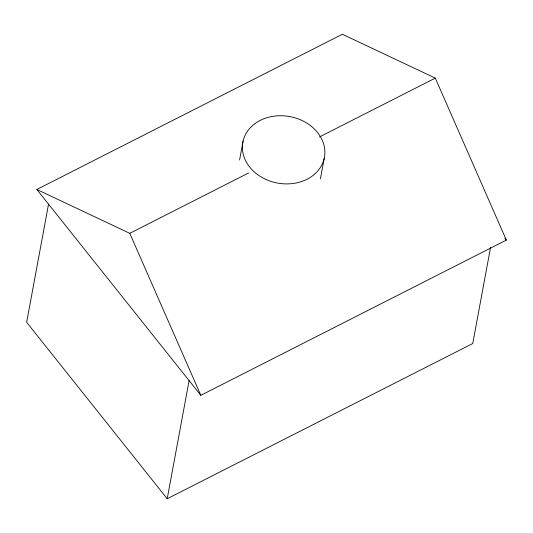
<?xml version="1.0" encoding="UTF-8"?>
<svg xmlns="http://www.w3.org/2000/svg" width="533" height="533" viewBox="0 0 533 533"><rect width="100%" height="100%" fill="white"/><g stroke="black" fill="none" stroke-linecap="round" stroke-linejoin="round"><path stroke-width="0.8" d="M48.543 204.172L26.65 322.305L167.209 498.748L472.744 343.532L490.56 247.399M167.209 498.748L189.108 380.622M239.584 160L243.061 141.218M320.42 178.835L324.204 158.421A41.481 33.812 10.5 0 0 269.791 116.947A41.481 33.812 10.5 0 0 256.906 174.091A41.481 33.812 10.5 0 0 324.204 158.421M36.83 189.468L342.359 34.252L435.301 78.111L506.35 240.103L200.821 395.326L36.83 189.468L129.772 233.334L200.821 395.326M129.772 233.334L248.591 172.972M319.434 136.981L435.301 78.111M504.824 238.191L506.35 240.103"/></g></svg>
